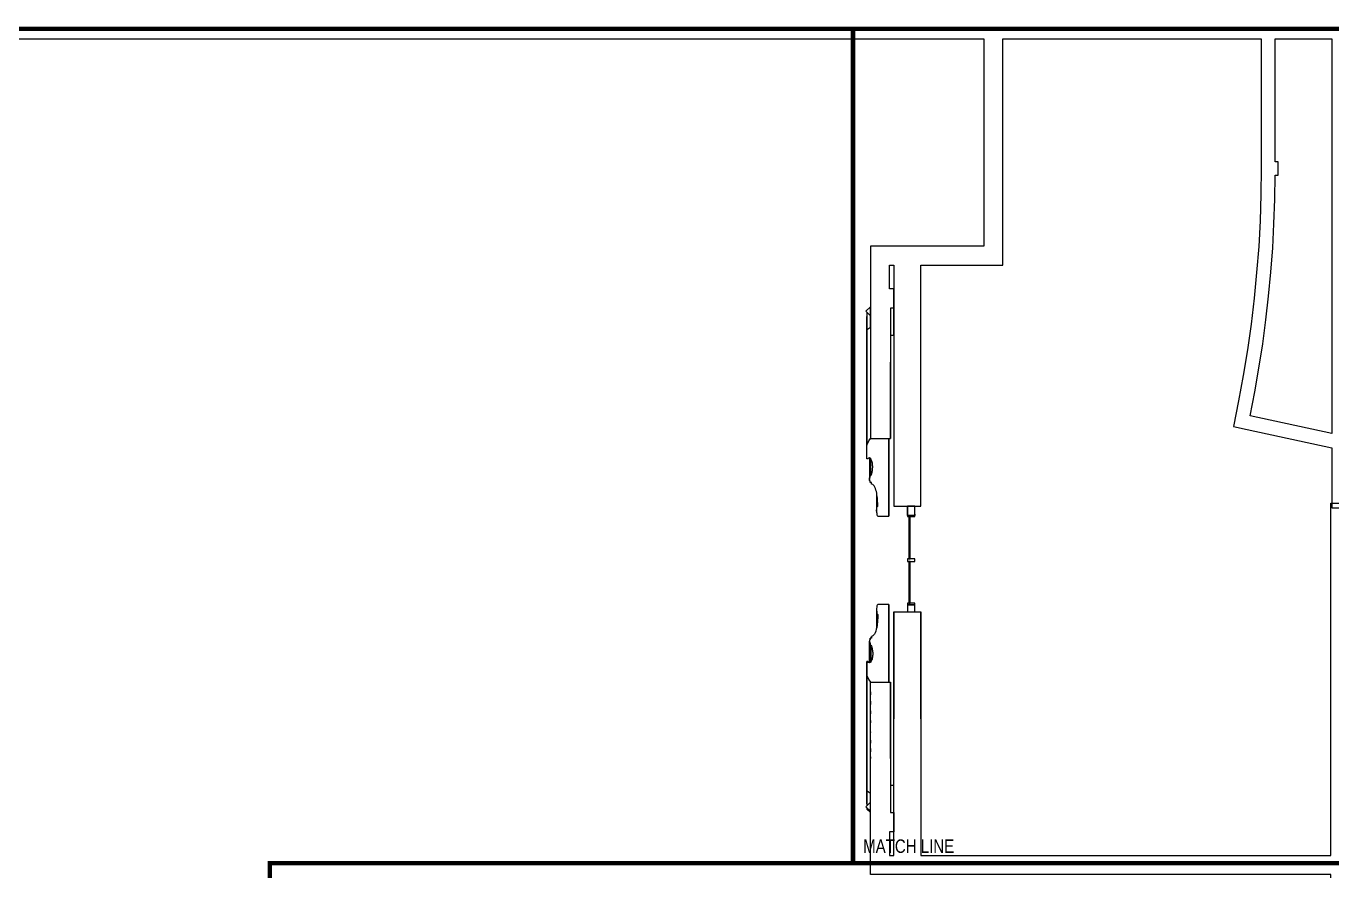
# Model space of a CAD drawing. Header units: inches. Extents: x 9349 to 17082, y 17684 to 25415.
# Drawn here: x 10832 to 11998, y 21070 to 21824 of the extents above; entities that cross this region are included whole.
import ezdxf

# ---------------------------------------------------------------- set-up
doc = ezdxf.new("R2010")
doc.units = ezdxf.units.IN
doc.header["$LTSCALE"] = 0.25
doc.header["$MEASUREMENT"] = 0
doc.layers.add('BACKGROUND', color=8, linetype='Continuous')
doc.styles.add('ESSCOE_TEXT', font='arial.ttf', dxfattribs={"width": 0.8, "height": 12})

msp = doc.modelspace()

# ---------------------------------------------------------------- linework, layer by layer
at = {"lineweight": 0, "const_width": 4}
for points in [[(12007.3, 22803.5), (12007.3, 21821.7), (11570.2, 21821.7), (11570.2, 21078)], [(11570.2, 21821.7), (9669.3, 21821.7)], [(11049.8, 20438.9), (11049.8, 21077), (14072.9, 21077), (14072.9, 18895.9)]]:
    msp.add_lwpolyline(points, dxfattribs=at)
at = {"layer": 'BACKGROUND'}
for points in [[(10081.5, 21824.5), (10081.5, 21812.6), (11687, 21812.6), (11687, 21627.8), (11602.8, 21627.8), (11585.8, 21627.8), (11585.8, 21589.5), (11585.8, 21572.5), (11585.8, 21456.1), (11603.8, 21456.1), (11603.8, 21465.5), (11603.8, 21474.5), (11603.8, 21483.1), (11603.8, 21491.8), (11603.8, 21500.5), (11603.8, 21508.5), (11603.8, 21516.6), (11603.8, 21524.3)], [(11606.6, 21572.5), (11606.6, 21589.5), (11602.8, 21589.5), (11602.8, 21610.7), (11606.6, 21610.7), (11606.6, 21395.7), (11630.8, 21395.7), (11630.8, 21610.7), (11704, 21610.7), (11704, 21627.8), (11704, 21812.6), (11934.5, 21812.6), (11934.5, 21696.9), (11934.2, 21673.7), (11933.5, 21650.3), (11932.3, 21627.5), (11930.3, 21604.3), (11928.1, 21581.2), (11925.5, 21558), (11922.3, 21535.2), (11918.4, 21512.4), (11914.3, 21489.6), (11909.8, 21466.7), (11922, 21464.2), (11997.5, 21447.8), (11997.5, 21394.1), (12010, 21394.1)], [(11585.8, 21555.5), (11585.8, 21558.4), (11585.8, 21560.9), (11585.8, 21563.2), (11585.8, 21565.4), (11585.8, 21573.5), (11581.6, 21569.6), (11585.8, 21565.4), (11581.6, 21569.6), (11585.8, 21573.5)], [(11581.6, 21569.6), (11581.6, 21569.6)], [(11581.6, 21569.6), (11581.6, 21569.6)], [(11582.5, 21568.6), (11582.5, 21567.7), (11582.5, 21566.4), (11582.5, 21564.5), (11582.5, 21562.2), (11582.5, 21559.6), (11582.5, 21556.4), (11582.5, 21553.2), (11582.5, 21546.1), (11582.5, 21538.7), (11582.5, 21531), (11582.5, 21523.3), (11582.5, 21515), (11582.5, 21506.6), (11582.5, 21497.6), (11582.5, 21488.6), (11582.5, 21479.3), (11582.5, 21469.6), (11582.5, 21460), (11582.5, 21450)], [(11603.8, 21548.4), (11606.6, 21548.4), (11606.6, 21572.5), (11603.8, 21572.5), (11603.8, 21456.1)], [(11582.5, 21437.8), (11582.5, 21447.8), (11582.5, 21457.7), (11582.5, 21467.1), (11582.5, 21476.7), (11582.5, 21485.7), (11582.5, 21494.7), (11582.5, 21503.1), (11582.5, 21511.4), (11582.5, 21519.8), (11582.5, 21527.5), (11582.5, 21534.9), (11582.5, 21542), (11582.5, 21549), (11582.5, 21552.6), (11582.5, 21555.8), (11582.5, 21558.4), (11582.5, 21560.6), (11582.5, 21562.5), (11582.5, 21563.5), (11582.5, 21564.5), (11582.5, 21564.8)], [(11582.5, 21553.2), (11584.1, 21554.2), (11585.8, 21555.5), (11585.8, 21550), (11585.8, 21544.5), (11585.8, 21538.7), (11585.8, 21532.6), (11585.8, 21526.5), (11585.8, 21520.1), (11585.8, 21513.7), (11585.8, 21506.9), (11585.8, 21500.2), (11585.8, 21493.1), (11585.8, 21486), (11585.8, 21478.6), (11585.8, 21471.2), (11585.8, 21463.9), (11585.8, 21456.1)], [(11585.8, 21524.3), (11585.8, 21522.7)], [(11585.8, 21518.2), (11585.8, 21516.6), (11585.8, 21515.3)], [(11585.8, 21510.5), (11585.8, 21508.5), (11585.8, 21507.9)], [(11585.8, 21501.1), (11585.8, 21500.5)], [(11585.8, 21492.5), (11585.8, 21491.8), (11585.8, 21490.2)], [(11606.6, 21490.9), (11606.6, 21482.5), (11606.6, 21473.5), (11606.6, 21464.5), (11606.6, 21455.2), (11606.6, 21445.9), (11606.6, 21435.9), (11606.6, 21426.2), (11606.6, 21416), (11606.6, 21406), (11606.6, 21395.7)], [(11630.8, 21395.7), (11630.8, 21406), (11630.8, 21416), (11630.8, 21426.2), (11630.8, 21435.9), (11630.8, 21445.9), (11630.8, 21455.2), (11630.8, 21464.5), (11630.8, 21473.5), (11630.8, 21482.5), (11630.8, 21490.9)], [(11585.8, 21484.4), (11585.8, 21483.1), (11585.8, 21481.5)], [(11585.8, 21476.1), (11585.8, 21474.5), (11585.8, 21473.2)], [(11585.8, 21467.4), (11585.8, 21465.5), (11585.8, 21464.5)], [(11585.1, 21438.8), (11585.1, 21432.7), (11585.1, 21421.7), (11585.1, 21419.5), (11585.1, 21419.8), (11585.1, 21420.1), (11585.1, 21420.5), (11585.1, 21420.8), (11585.4, 21421.1), (11585.4, 21423), (11586.1, 21423), (11586.7, 21424), (11587, 21424.6), (11587.4, 21425.6), (11587.4, 21426.6), (11587.7, 21427.5), (11587.7, 21428.5), (11587.7, 21429.5), (11588, 21430.1), (11588, 21430.7), (11588, 21431.1), (11587.7, 21432), (11587.7, 21433), (11587.7, 21434), (11587.4, 21434.9), (11587, 21435.9), (11586.7, 21436.5), (11586.4, 21437.5), (11585.8, 21438.1), (11585.1, 21438.8), (11584.1, 21438.5), (11583.5, 21437.8), (11582.5, 21437.8), (11582.5, 21450), (11583.5, 21452), (11584.5, 21453.9), (11585.8, 21456.1), (11602.1, 21456.1), (11602.1, 21455.8), (11602.1, 21446.2), (11602.1, 21436.9), (11602.1, 21427.2), (11602.1, 21417.2), (11602.1, 21407.3), (11602.1, 21397), (11602.1, 21386.7), (11602.1, 21456.1)], [(11585.4, 21421.1), (11585.4, 21431.1), (11585.4, 21438.5), (11585.4, 21433.3), (11585.4, 21423)], [(11586.1, 21423), (11586.1, 21431.1), (11586.1, 21437.8)], [(11591.2, 21407.6), (11591.2, 21405.4), (11591.2, 21394.1), (11591.2, 21391.2), (11591.2, 21391.5), (11591.2, 21392.2), (11591.5, 21393.1), (11591.5, 21393.8), (11591.5, 21394.4), (11591.9, 21395.1), (11592.5, 21395.7), (11592.5, 21397), (11592.5, 21398.6), (11592.2, 21399.9), (11592.2, 21401.5), (11592.2, 21402.8), (11591.9, 21404.4), (11591.5, 21405.7), (11591.5, 21407.3), (11591.2, 21408.6), (11590.6, 21409.9), (11590.3, 21411.5), (11589.6, 21412.7), (11589, 21413.7), (11588, 21415), (11586.7, 21415.3), (11586.7, 21416.9), (11585.4, 21416.9), (11585.4, 21418.2), (11585.1, 21418.5), (11585.1, 21418.9), (11585.1, 21419.2), (11585.1, 21419.5)], [(11585.1, 21419.5), (11585.1, 21419.5)], [(11585.1, 21419.5), (11585.1, 21419.5)], [(11585.4, 21416.9), (11585.4, 21418.2)], [(11586.7, 21415.3), (11586.7, 21416.9)], [(12004.6, 20803.6), (11996.5, 20803.6), (11996.5, 21066.9), (11656.1, 21066.9), (11602.8, 21066.9), (11585.8, 21066.9), (11585.8, 21105.1), (11585.8, 21122.2), (11585.8, 21238.5), (11603.8, 21238.5), (11603.8, 21122.2), (11606.6, 21122.2), (11606.6, 21105.1), (11602.8, 21105.1), (11602.8, 21083.9), (11606.6, 21083.9), (11606.6, 21301.2), (11630.8, 21301.2), (11630.8, 21083.9), (11656.1, 21083.9), (11996.5, 21083.9), (11996.5, 21398.3), (12009.1, 21398.3)], [(11618.9, 21388.6), (11618.9, 21388), (11618.9, 21387.4), (11618.9, 21386.4), (11625.3, 21386.4), (11625.3, 21387.4), (11625.3, 21395.7)], [(11625.3, 21388.6), (11625.3, 21388), (11625.3, 21387.4), (11618.9, 21387.4), (11618.9, 21395.7)], [(11591.2, 21391.2), (11591.2, 21390.9), (11591.2, 21390.2), (11591.5, 21389.3), (11591.5, 21388.6), (11591.5, 21388), (11591.9, 21387.4), (11592.5, 21386.7), (11602.1, 21386.7)], [(11582.5, 21129.9), (11582.5, 21130.2), (11582.5, 21130.9), (11582.5, 21132.1), (11582.5, 21134.1), (11582.5, 21136.3), (11582.5, 21138.9), (11582.5, 21142.1), (11582.5, 21145.6), (11582.5, 21152.7), (11582.5, 21159.8), (11582.5, 21167.2), (11582.5, 21174.9), (11582.5, 21182.9), (11582.5, 21191.3), (11582.5, 21200), (11582.5, 21209), (11582.5, 21218), (11582.5, 21227.3), (11582.5, 21236.9), (11582.5, 21246.9), (11582.5, 21256.9), (11582.5, 21244.6), (11583.5, 21242.7), (11584.5, 21240.8), (11585.8, 21238.5), (11602.1, 21238.5), (11602.1, 21308), (11592.5, 21308), (11591.9, 21307.3), (11591.5, 21306.7), (11591.5, 21306), (11591.5, 21305.4), (11591.2, 21304.4), (11591.2, 21303.8), (11591.2, 21303.5), (11591.2, 21292.2), (11591.2, 21287.1)], [(11591.2, 21303.5), (11591.2, 21303.1), (11591.2, 21302.5), (11591.5, 21301.5), (11591.5, 21300.9), (11591.5, 21300.2), (11591.9, 21299.6), (11592.5, 21299), (11592.5, 21297.4), (11592.5, 21295.7), (11592.2, 21294.1), (11592.2, 21292.2), (11591.9, 21290.6), (11591.9, 21289), (11591.5, 21287.4), (11590.9, 21285.8), (11590.6, 21284.2), (11589.9, 21282.6), (11589.3, 21281.3), (11588, 21280), (11586.7, 21279.4), (11586.7, 21277.7), (11585.4, 21277.7), (11585.4, 21276.5), (11585.1, 21276.1), (11585.1, 21275.8), (11585.1, 21275.5), (11585.1, 21275.2)], [(11602.1, 21308), (11602.1, 21297.7), (11602.1, 21287.4), (11602.1, 21277.4), (11602.1, 21267.5), (11602.1, 21257.8), (11602.1, 21248.5), (11602.1, 21238.9), (11602.1, 21238.5)], [(11606.6, 21301.2), (11606.6, 21291.6), (11606.6, 21282.6), (11606.6, 21273.2), (11606.6, 21264.2), (11606.6, 21255.2), (11606.6, 21246.6), (11606.6, 21237.9), (11606.6, 21229.5), (11606.6, 21221.5), (11606.6, 21213.5), (11606.6, 21205.7)], [(11625.3, 21301.2), (11625.3, 21307.6), (11625.3, 21309.2), (11618.9, 21309.2), (11618.9, 21307.6), (11618.9, 21301.2)], [(11618.9, 21309.2), (11618.9, 21308.3), (11618.9, 21307.6), (11625.3, 21307.6), (11625.3, 21308.3), (11625.3, 21309.2)], [(11630.8, 21205.7), (11630.8, 21213.5), (11630.8, 21221.5), (11630.8, 21229.5), (11630.8, 21237.9), (11630.8, 21246.6), (11630.8, 21255.2), (11630.8, 21264.2), (11630.8, 21273.2), (11630.8, 21282.6), (11630.8, 21291.6), (11630.8, 21301.2)], [(11585.4, 21276.5), (11585.4, 21277.7)], [(11586.7, 21277.7), (11586.7, 21279.4)], [(11585.1, 21275.2), (11585.1, 21275.2)], [(11585.1, 21275.2), (11585.1, 21275.2)], [(11585.4, 21271.6), (11585.4, 21261.4), (11585.4, 21256.2), (11585.4, 21263.3), (11585.4, 21273.6)], [(11586.1, 21271.6), (11586.1, 21263.6), (11586.1, 21256.9)], [(11588, 21263.9), (11588, 21263.9)], [(11585.1, 21255.9), (11584.1, 21256.2), (11583.5, 21256.9), (11582.5, 21256.9)], [(11582.5, 21244.6), (11582.5, 21234.7), (11582.5, 21225), (11582.5, 21215.4), (11582.5, 21206.1), (11582.5, 21197.1), (11582.5, 21188.1), (11582.5, 21179.7), (11582.5, 21171.4), (11582.5, 21163.6), (11582.5, 21155.9), (11582.5, 21148.5), (11582.5, 21141.5), (11582.5, 21138.2), (11582.5, 21135), (11582.5, 21132.5), (11582.5, 21130.2), (11582.5, 21128.3)], [(11585.8, 21139.2), (11585.8, 21144.7), (11585.8, 21150.1), (11585.8, 21155.9), (11585.8, 21162), (11585.8, 21168.1), (11585.8, 21174.6), (11585.8, 21181), (11585.8, 21187.7), (11585.8, 21194.5), (11585.8, 21201.6), (11585.8, 21208.6), (11585.8, 21216), (11585.8, 21223.4), (11585.8, 21230.8), (11585.8, 21238.5)], [(11585.8, 21229.9), (11585.8, 21229.2), (11585.8, 21227.3)], [(11603.8, 21170.4), (11603.8, 21178.1), (11603.8, 21186.1), (11603.8, 21194.2), (11603.8, 21202.5), (11603.8, 21211.2), (11603.8, 21220.2), (11603.8, 21229.2), (11603.8, 21238.5)], [(11585.8, 21221.5), (11585.8, 21220.2), (11585.8, 21218.6)], [(11585.8, 21213.1), (11585.8, 21211.2), (11585.8, 21210.2)], [(11585.8, 21204.5), (11585.8, 21202.5), (11585.8, 21202.2)], [(11585.8, 21194.2), (11585.8, 21193.5)], [(11585.8, 21186.8), (11585.8, 21186.1), (11585.8, 21184.2)], [(11585.8, 21179.4), (11585.8, 21178.1), (11585.8, 21176.5)], [(11585.8, 21172), (11585.8, 21170.4)], [(11585.8, 21131.5), (11585.8, 21133.7), (11585.8, 21136.3), (11585.8, 21139.2), (11584.1, 21140.5), (11582.5, 21141.5)], [(11606.6, 21122.2), (11606.6, 21146.3), (11603.8, 21146.3)], [(11581.6, 21127.3), (11581.6, 21127.3)], [(11581.6, 21127.3), (11581.6, 21127.3)], [(11582.5, 21128.3), (11582.5, 21128.3)], [(11582.5, 21126.7), (11582.5, 21125.7), (11582.5, 21125.1), (11585.8, 21122.2)], [(11582.5, 21125.1), (11582.5, 21125.1)], [(11585.8, 21122.5), (11585.8, 21122.8), (11585.8, 21123.5)]]:
    msp.add_lwpolyline(points, dxfattribs=at)
for points in [[(11949.6, 21691.1), (11949.6, 21703), (11947, 21703), (11947, 21812.6), (11997.5, 21812.6), (11997.5, 21460.6), (11924.5, 21476.4), (11928.7, 21497.6), (11932.3, 21518.8), (11935.8, 21540.4), (11938.7, 21561.9), (11940.9, 21583.1), (11943.2, 21604.6), (11944.8, 21626.2), (11945.8, 21647.7), (11946.7, 21669.6), (11947, 21691.1)], [(11625.3, 21387.4), (11625.3, 21395.7), (11618.9, 21395.7), (11618.9, 21387.4)], [(11621.1, 21348.5), (11621.1, 21386.4), (11620.1, 21386.4), (11620.1, 21348.5)], [(11625.3, 21346.2), (11625.3, 21348.5), (11618.9, 21348.5), (11618.9, 21346.2)], [(11621.1, 21309.2), (11621.1, 21346.2), (11620.1, 21346.2), (11620.1, 21309.2)], [(11625.3, 21301.2), (11625.3, 21307.6), (11618.9, 21307.6), (11618.9, 21301.2)], [(11585.1, 21255.9), (11585.1, 21263.9), (11585.1, 21275.2), (11585.1, 21274.9), (11585.1, 21274.5), (11585.1, 21274.2), (11585.1, 21273.9), (11585.4, 21273.6), (11585.4, 21271.6), (11586.1, 21271.6), (11586.7, 21270.7), (11587, 21269.7), (11587.4, 21268.7), (11587.4, 21267.8), (11587.7, 21266.8), (11587.7, 21265.9), (11588, 21264.9), (11588, 21263.9), (11588, 21263), (11587.7, 21262), (11587.7, 21261), (11587.4, 21260.1), (11587.4, 21259.1), (11587, 21258.1), (11586.4, 21257.5), (11586.1, 21256.5)], [(11585.8, 21131.5), (11581.6, 21127.3), (11585.8, 21123.5)], [(11581.6, 21127.3), (11585.8, 21131.5), (11581.6, 21127.3), (11585.8, 21123.5)], [(11585.8, 21122.2), (11582.5, 21125.1)]]:
    msp.add_lwpolyline(points, close=True, dxfattribs=at)

# ---------------------------------------------------------------- texts
at = {"lineweight": 0, "style": 'ESSCOE_TEXT', "width": 0.8}
msp.add_text('MATCH LINE', height=12, dxfattribs=at).set_placement((11579.3, 21086.2))

doc.saveas('drawing.dxf')
